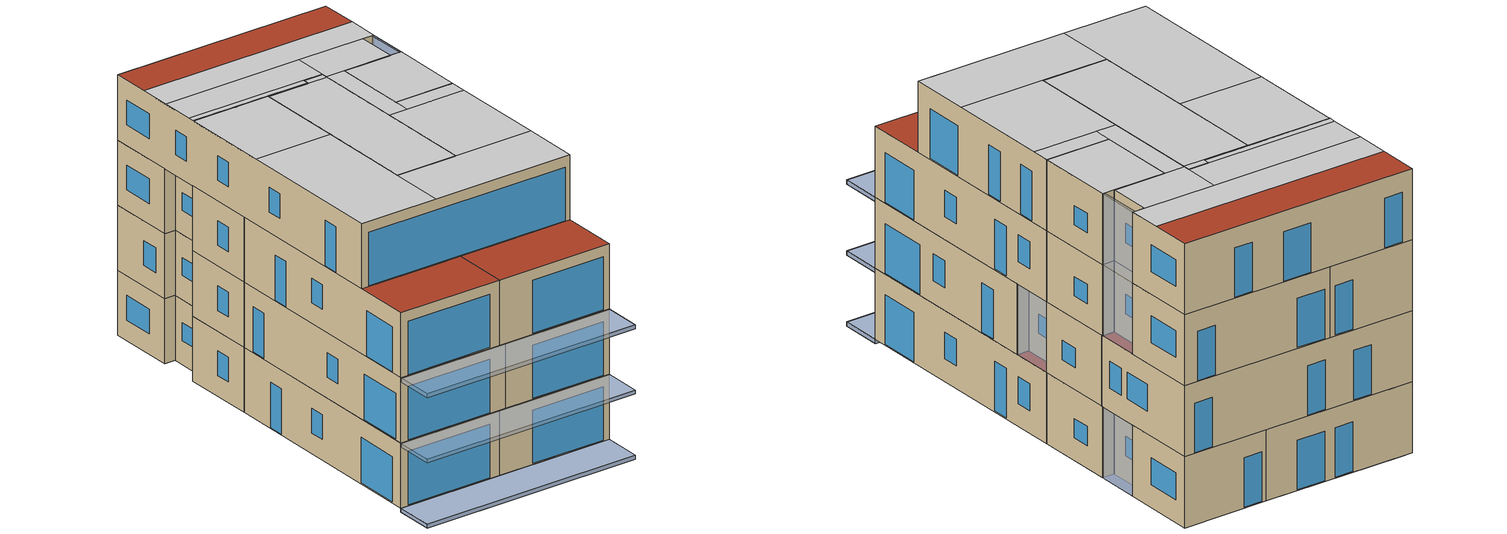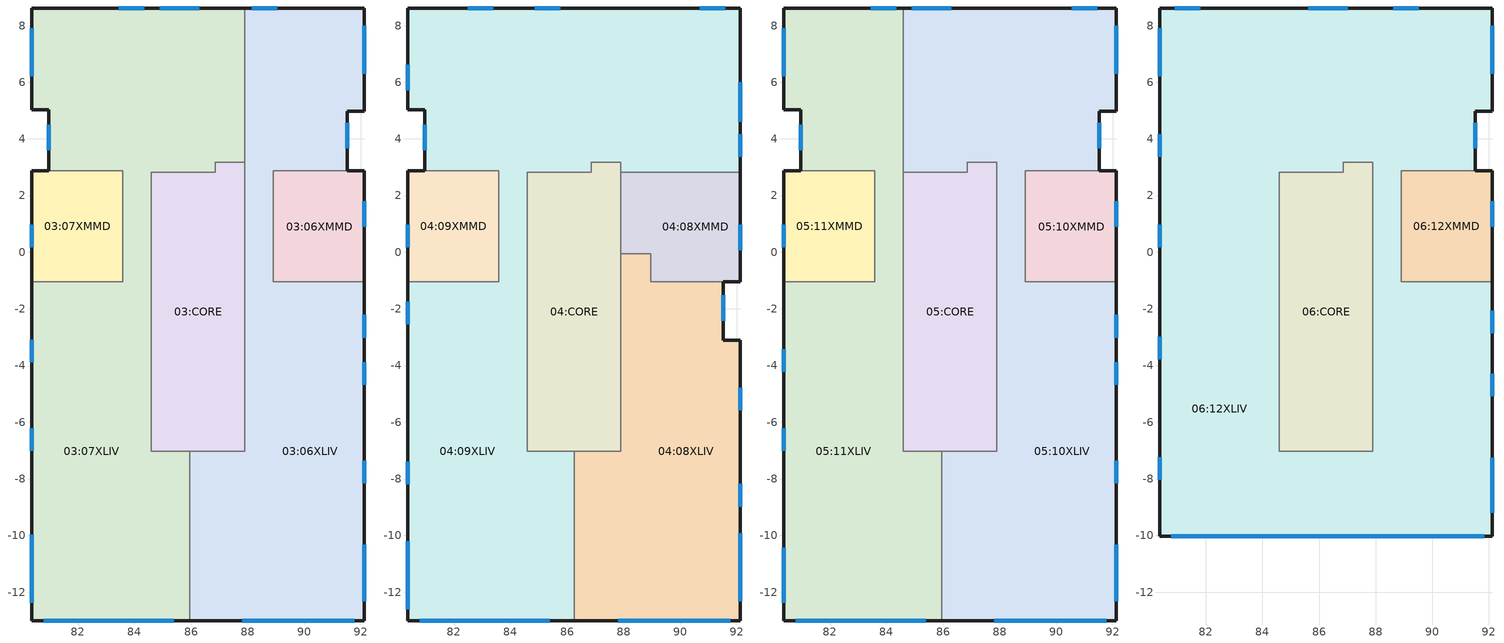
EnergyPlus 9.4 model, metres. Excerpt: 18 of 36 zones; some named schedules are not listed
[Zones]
03:07XLIV
 floor to 02:05XLIV (0_5282 IntFloor_Reversed_Rev): 85.95,-13.02 84.6,-13.02 84.6,-7.02 85.95,-7.02 z9.9; 84.6,-1.04 83.59,-1.04 83.59,2.83 84.6,2.83 z9.9; 84.6,-13.02 80.39,-13.02 80.39,-1.04 84.6,-1.04 z9.9; 83.59,2.88 80.99,2.88 80.99,3.18 83.59,3.18 z9.9; 86.85,2.83 83.59,2.83 83.59,3.18 86.85,3.18 z9.9; 80.99,5.03 80.39,5.03 80.39,8.62 80.99,8.62 z9.9; 87.9,3.18 80.99,3.18 80.99,8.62 87.9,8.62 z9.9
 wall outside (0_ExtWall U=1.3): 87.9,8.62 80.39,8.62 80.39,5.03 80.99,5.03 80.99,2.88 / 80.39,-1.04 80.39,-13.02 85.95,-13.02 z9.9:13.2
 wall to 03:CORE (0_SemiExposedWall ThermalPlaster200 2.5cm): 85.95,-7.02 84.6,-7.02 84.6,2.83 86.85,2.83 86.85,3.18 87.9,3.18 z9.9:13.2
 wall to 03:06XLIV (0_IntPartition 20cm concrete): 87.9,3.18 87.9,8.62 / 85.95,-13.02 85.95,-7.02 z9.9:13.2
 wall to 03:07XMMD (0_IntPartition 20cm concrete): 80.99,2.88 83.59,2.88 83.59,-1.04 80.39,-1.04 z9.9:13.2
 window (_6mm - 1001): 84.35,8.62 83.45,8.62 / 86.3,8.62 84.9,8.62 / 80.39,-3.09 80.39,-3.89 z9.95:12.25; 80.39,7.92 80.39,6.22 / 80.39,-6.22 80.39,-7.02 z10.95:12.2; 80.99,4.49 80.99,3.59 z11.12:12.02
 window (6+12+6 - 1002): 80.39,-9.98 80.39,-12.37 z9.95:12.25; 80.8,-13.02 85.4,-13.02 z9.95:12.65
03:06XLIV
 floor outside (0_5282_2017 ExtFloor U=1.2): 92.11,-3.11 91.51,-3.11 91.51,-1.04 92.11,-1.04 z9.9
 floor to 02:05XLIV (0_5282 IntFloor_Reversed_Rev): 88.91,2.83 87.9,2.83 87.9,2.88 88.91,2.88 z9.9; 91.51,2.88 87.9,2.88 87.9,4.98 91.51,4.98 z9.9; 92.11,4.98 87.9,4.98 87.9,8.62 92.11,8.62 z9.9; 86.25,-13.02 85.95,-13.02 85.95,-7.02 86.25,-7.02 z9.9
 floor to 02:04XLIV (0_5282 IntFloor_Reversed_Rev): 92.11,-13.02 91.51,-13.02 91.51,-3.11 92.11,-3.11 z9.9; 91.51,-13.02 88.91,-13.02 88.91,-1.04 91.51,-1.04 z9.9; 88.91,-7.02 87.9,-7.02 87.9,-0.05 88.91,-0.05 z9.9; 88.91,-13.02 86.25,-13.02 86.25,-7.02 88.91,-7.02 z9.9
 floor to 02:04XMMD (0_5282 IntFloor_Reversed_Rev): 88.91,-0.05 87.9,-0.05 87.9,2.83 88.91,2.83 z9.9
 wall outside (0_ExtWall U=1.3): 91.51,2.88 91.51,4.98 92.11,4.98 92.11,8.62 87.9,8.62 / 85.95,-13.02 92.11,-13.02 92.11,-1.04 z9.9:13.2
 wall to 03:CORE (0_SemiExposedWall ThermalPlaster200 2.5cm): 87.9,3.18 87.9,-7.02 85.95,-7.02 z9.9:13.2
 wall to 03:06XMMD (0_IntPartition 20cm concrete): 92.11,-1.04 88.91,-1.04 88.91,2.88 91.51,2.88 z9.9:13.2
 window (_6mm - 1001): 92.11,-3.02 92.11,-2.22 / 92.11,-8.16 92.11,-7.36 z10.95:12.2; 92.11,-4.68 92.11,-3.88 / 89.04,8.62 88.14,8.62 z9.95:12.25; 91.51,3.67 91.51,4.57 z11.07:11.97; 92.11,6.3 92.11,8 z10.97:12.22
 window (6+12+6 - 1002): 92.11,-12.32 92.11,-10.32 z9.95:12.25; 87.82,-13.02 91.76,-13.02 z9.95:12.65
 roof outside (0_Roof U=0.81): 91.51,-3.11 92.11,-3.11 92.11,-1.04 91.51,-1.04 z13.2
03:06XMMD
 floor to 02:05XLIV (0_IntFloor_Reversed_Rev): 92.11,2.83 88.91,2.83 88.91,2.88 92.11,2.88 z9.9
 floor to 02:04XLIV (0_IntFloor_Reversed_Rev): 88.96,-1.04 88.91,-1.04 88.91,-0.05 88.96,-0.05 z9.9
 floor to 02:04XMMD (0_IntFloor_Reversed_Rev): 88.96,-0.05 88.91,-0.05 88.91,2.83 88.96,2.83 z9.9; 92.11,-1.04 88.96,-1.04 88.96,2.83 92.11,2.83 z9.9
 wall outside (0_ExtWall 5cm MMD MineralWool): 92.11,-1.04 92.11,2.88 91.51,2.88 z9.9:13.2
 window (_6mm - 1003): 92.11,0.89 92.11,1.79 z10.95:11.85
03:CORE
 floor to 02:CORE (0_5282 IntFloor_Reversed_Rev): 87.9,2.83 86.85,2.83 86.85,3.18 87.9,3.18 z9.9; 87.9,-7.02 84.6,-7.02 84.6,2.83 87.9,2.83 z9.9
03:07XMMD
 floor to 02:05XMMD (0_IntFloor_Reversed_Rev): 83.59,-1.04 80.39,-1.04 80.39,2.88 83.59,2.88 z9.9
 wall outside (0_ExtWall 5cm MMD MineralWool): 80.99,2.88 80.39,2.88 80.39,-1.04 z9.9:13.2
 window (_6mm - 1003): 80.39,0.97 80.39,0.17 z10.95:12.2
04:09XLIV
 floor outside (0_5282_2017 ExtFloor U=1.2): 92.11,2.88 91.51,2.88 91.51,4.98 92.11,4.98 z13.2
 floor to 03:07XLIV (0_5282 IntFloor_Reversed_Rev): 85.95,-13.02 84.6,-13.02 84.6,-7.02 85.95,-7.02 z13.2; 84.6,-1.04 83.59,-1.04 83.59,2.83 84.6,2.83 z13.2; 84.6,-13.02 80.39,-13.02 80.39,-1.04 84.6,-1.04 z13.2; 83.59,2.88 80.99,2.88 80.99,3.18 83.59,3.18 z13.2; 86.85,2.83 83.59,2.83 83.59,3.18 86.85,3.18 z13.2; 80.99,5.03 80.39,5.03 80.39,8.62 80.99,8.62 z13.2; 87.9,3.18 80.99,3.18 80.99,8.62 87.9,8.62 z13.2
 floor to 03:06XLIV (0_5282 IntFloor_Reversed_Rev): 88.91,2.83 87.9,2.83 87.9,2.88 88.91,2.88 z13.2; 91.51,2.88 87.9,2.88 87.9,4.98 91.51,4.98 z13.2; 92.11,4.98 87.9,4.98 87.9,8.62 92.11,8.62 z13.2; 86.25,-13.02 85.95,-13.02 85.95,-7.02 86.25,-7.02 z13.2
 floor to 03:06XMMD (0_5282 IntFloor_Reversed_Rev): 92.11,2.83 88.91,2.83 88.91,2.88 92.11,2.88 z13.2
 wall outside (0_ExtWall U=1.3): 92.11,2.83 92.11,8.62 80.39,8.62 80.39,5.03 80.99,5.03 80.99,2.88 / 80.39,-1.04 80.39,-13.02 86.25,-13.02 z13.2:16.5
 wall to 04:08XLIV (0_IntPartition 20cm concrete): 86.25,-13.02 86.25,-7.02 z13.2:16.5
 wall to 04:CORE (0_SemiExposedWall ThermalPlaster200 2.5cm): 86.25,-7.02 84.6,-7.02 84.6,2.83 86.85,2.83 86.85,3.18 87.9,3.18 87.9,2.83 z13.2:16.5
 wall to 04:08XMMD (0_IntPartition 20cm concrete): 87.9,2.83 92.11,2.83 z13.2:16.5
 wall to 04:09XMMD (0_IntPartition 20cm concrete): 80.99,2.88 83.59,2.88 83.59,-1.04 80.39,-1.04 z13.2:16.5
 window (_6mm - 1001): 92.11,3.37 92.11,4.17 / 92.11,4.61 92.11,6.01 z14.27:15.52; 91.59,8.62 90.69,8.62 / 85.76,8.62 84.86,8.62 / 83.39,8.62 82.49,8.62 / 80.39,-1.74 80.39,-2.54 z13.25:15.55; 80.39,6.62 80.39,5.72 / 80.39,-7.39 80.39,-8.19 z14.25:15.5; 80.99,4.49 80.99,3.59 z14.42:15.32
 window (6+12+6 - 1002): 80.39,-10.21 80.39,-12.61 z13.25:15.55; 80.8,-13.02 85.4,-13.02 z13.25:15.95
 roof outside (0_Roof U=0.81): 91.51,2.88 92.11,2.88 92.11,4.98 91.51,4.98 z16.5
04:CORE
 floor to 03:CORE (0_5282 IntFloor_Reversed_Rev): 87.9,2.83 86.85,2.83 86.85,3.18 87.9,3.18 z13.2; 87.9,-7.02 84.6,-7.02 84.6,2.83 87.9,2.83 z13.2
 wall to 04:08XLIV (0_SemiExposedWall ThermalPlaster200 2.5cm_Rev): 86.25,-7.02 87.9,-7.02 87.9,-0.05 z13.2:16.5
 wall to 04:08XMMD (0_SemiExposedWall ThermalPlaster200 2.5cm_Rev): 87.9,-0.05 87.9,2.83 z13.2:16.5
04:08XLIV
 floor to 03:06XLIV (0_5282 IntFloor_Reversed_Rev): 92.11,-13.02 91.51,-13.02 91.51,-3.11 92.11,-3.11 z13.2; 91.51,-13.02 88.91,-13.02 88.91,-1.04 91.51,-1.04 z13.2; 88.91,-7.02 87.9,-7.02 87.9,-0.05 88.91,-0.05 z13.2; 88.91,-13.02 86.25,-13.02 86.25,-7.02 88.91,-7.02 z13.2
 floor to 03:06XMMD (0_5282 IntFloor_Reversed_Rev): 88.96,-1.04 88.91,-1.04 88.91,-0.05 88.96,-0.05 z13.2
 wall outside (0_ExtWall U=1.3): 86.25,-13.02 92.11,-13.02 92.11,-3.11 91.51,-3.11 91.51,-1.04 z13.2:16.5
 wall to 04:08XMMD (0_IntPartition 20cm concrete): 91.51,-1.04 88.96,-1.04 88.96,-0.05 87.9,-0.05 z13.2:16.5
 window (6+12+6 - 1004): 92.11,-12.32 92.11,-9.92 z13.25:15.55
 window (_6mm - 1001): 92.11,-8.98 92.11,-8.18 z14.25:15.5; 92.11,-5.57 92.11,-4.78 z13.25:15.55; 91.51,-2.42 91.51,-1.52 z14.29:15.19
 window (6+12+6 - 1002): 87.82,-13.02 91.76,-13.02 z13.25:15.95
04:08XMMD
 floor to 03:06XLIV (0_IntFloor_Reversed_Rev): 88.91,-0.05 87.9,-0.05 87.9,2.83 88.91,2.83 z13.2
 floor to 03:06XMMD (0_IntFloor_Reversed_Rev): 88.96,-0.05 88.91,-0.05 88.91,2.83 88.96,2.83 z13.2; 92.11,-1.04 88.96,-1.04 88.96,2.83 92.11,2.83 z13.2
 wall outside (0_ExtWall 5cm MMD MineralWool): 91.51,-1.04 92.11,-1.04 92.11,2.83 z13.2:16.5
 window (_6mm - 1003): 92.11,0.07 92.11,0.97 z14.25:15.15
04:09XMMD
 floor to 03:07XMMD (0_IntFloor_Reversed_Rev): 83.59,-1.04 80.39,-1.04 80.39,2.88 83.59,2.88 z13.2
 wall outside (0_ExtWall 5cm MMD MineralWool): 80.99,2.88 80.39,2.88 80.39,-1.04 z13.2:16.5
 window (_6mm - 1003): 80.39,0.97 80.39,0.17 z14.25:15.5
05:11XLIV
 floor to 04:09XLIV (0_5282 IntFloor_Reversed_Rev): 85.95,-13.02 84.6,-13.02 84.6,-7.02 85.95,-7.02 z16.5; 80.99,5.03 80.39,5.03 80.39,8.62 80.99,8.62 z16.5; 83.59,2.88 80.99,2.88 80.99,8.62 83.59,8.62 z16.5; 84.6,-1.04 83.59,-1.04 83.59,8.62 84.6,8.62 z16.5; 84.6,-13.02 80.39,-13.02 80.39,-1.04 84.6,-1.04 z16.5
 wall outside (0_ExtWall U=1.3): 84.6,8.62 80.39,8.62 80.39,5.03 80.99,5.03 80.99,2.88 / 80.39,-1.04 80.39,-13.02 85.95,-13.02 z16.5:19.8
 wall to 05:CORE (0_SemiExposedWall ThermalPlaster200 2.5cm): 85.95,-7.02 84.6,-7.02 84.6,2.83 z16.5:19.8
 wall to 05:10XLIV (0_IntPartition 20cm concrete): 84.6,2.83 84.6,8.62 / 85.95,-13.02 85.95,-7.02 z16.5:19.8
 wall to 05:11XMMD (0_IntPartition 20cm concrete): 80.99,2.88 83.59,2.88 83.59,-1.04 80.39,-1.04 z16.5:19.8
 window (_6mm - 1001): 84.35,8.62 83.45,8.62 / 80.39,-3.43 80.39,-4.22 z16.55:18.85; 80.39,7.92 80.39,6.22 / 80.39,-6.22 80.39,-7.02 z17.55:18.8; 80.99,4.49 80.99,3.59 z17.72:18.62
 window (6+12+6 - 1002): 80.39,-10.43 80.39,-12.37 z16.55:18.85; 80.8,-13.02 85.4,-13.02 z16.55:19.25
 roof outside (0_Roof U=0.81): 80.39,-13.02 85.95,-13.02 85.95,-10.02 80.39,-10.02 z19.8
05:10XLIV
 floor outside (0_5282_2017 ExtFloor U=1.2): 92.11,-3.11 91.51,-3.11 91.51,-1.04 92.11,-1.04 z16.5
 floor to 04:09XLIV (0_5282 IntFloor_Reversed_Rev): 86.85,2.83 84.6,2.83 84.6,2.88 86.85,2.88 z16.5; 88.91,2.83 87.9,2.83 87.9,2.88 88.91,2.88 z16.5; 86.85,2.88 84.6,2.88 84.6,3.18 86.85,3.18 z16.5; 87.9,3.18 84.6,3.18 84.6,4.98 87.9,4.98 z16.5; 91.51,2.88 87.9,2.88 87.9,4.98 91.51,4.98 z16.5; 92.11,4.98 84.6,4.98 84.6,8.62 92.11,8.62 z16.5; 86.25,-13.02 85.95,-13.02 85.95,-7.02 86.25,-7.02 z16.5
 floor to 04:08XLIV (0_5282 IntFloor_Reversed_Rev): 92.11,-13.02 91.51,-13.02 91.51,-3.11 92.11,-3.11 z16.5; 91.51,-13.02 88.91,-13.02 88.91,-1.04 91.51,-1.04 z16.5; 88.91,-7.02 87.9,-7.02 87.9,-0.05 88.91,-0.05 z16.5; 88.91,-13.02 86.25,-13.02 86.25,-7.02 88.91,-7.02 z16.5
 floor to 04:08XMMD (0_5282 IntFloor_Reversed_Rev): 88.91,-0.05 87.9,-0.05 87.9,2.83 88.91,2.83 z16.5
 wall outside (0_ExtWall U=1.3): 91.51,2.88 91.51,4.98 92.11,4.98 92.11,8.62 84.6,8.62 / 85.95,-13.02 92.11,-13.02 92.11,-1.04 z16.5:19.8
 wall to 05:CORE (0_SemiExposedWall ThermalPlaster200 2.5cm): 84.6,2.83 86.85,2.83 86.85,3.18 87.9,3.18 87.9,-7.02 85.95,-7.02 z16.5:19.8
 wall to 05:10XMMD (0_IntPartition 20cm concrete_Rev): 92.11,-1.04 88.91,-1.04 88.91,2.88 91.51,2.88 z16.5:19.8
 window (_6mm - 1001): 92.11,-3.02 92.11,-2.22 / 92.11,-8.16 92.11,-7.36 z17.55:18.8; 92.11,-4.68 92.11,-3.88 / 91.44,8.62 90.54,8.62 / 86.3,8.62 84.9,8.62 z16.55:18.85; 91.51,3.67 91.51,4.57 z17.67:18.57; 92.11,6.3 92.11,8 z17.57:18.82
 window (6+12+6 - 1002): 92.11,-12.32 92.11,-10.32 z16.55:18.85; 87.82,-13.02 91.76,-13.02 z16.55:19.25
 roof outside (0_Roof U=0.81): 85.95,-13.02 92.11,-13.02 92.11,-10.02 85.95,-10.02 z19.8
05:10XMMD
 floor to 04:09XLIV (0_IntFloor_Reversed_Rev): 92.11,2.83 88.91,2.83 88.91,2.88 92.11,2.88 z16.5
 floor to 04:08XLIV (0_IntFloor_Reversed_Rev): 88.96,-1.04 88.91,-1.04 88.91,-0.05 88.96,-0.05 z16.5
 floor to 04:08XMMD (0_IntFloor_Reversed_Rev): 88.96,-0.05 88.91,-0.05 88.91,2.83 88.96,2.83 z16.5; 92.11,-1.04 88.96,-1.04 88.96,2.83 92.11,2.83 z16.5
 wall outside (0_ExtWall 5cm MMD MineralWool): 92.11,-1.04 92.11,2.88 91.51,2.88 z16.5:19.8
 window (_6mm - 1003): 92.11,0.89 92.11,1.79 z17.55:18.45
05:CORE
 floor to 04:CORE (0_5282 IntFloor_Reversed_Rev): 87.9,2.83 86.85,2.83 86.85,3.18 87.9,3.18 z16.5; 87.9,-7.02 84.6,-7.02 84.6,2.83 87.9,2.83 z16.5
05:11XMMD
 floor to 04:09XMMD (0_IntFloor_Reversed_Rev): 83.59,-1.04 80.39,-1.04 80.39,2.88 83.59,2.88 z16.5
 wall outside (0_ExtWall 5cm MMD MineralWool): 80.99,2.88 80.39,2.88 80.39,-1.04 z16.5:19.8
 window (_6mm - 1003): 80.39,0.97 80.39,0.17 z17.55:18.8
06:12XLIV
 floor outside (0_5282_2017 ExtFloor U=1.2): 80.99,2.88 80.39,2.88 80.39,5.03 80.99,5.03 z19.8
 floor to 05:11XLIV (0_5282 IntFloor_Reversed_Rev): 85.95,-10.02 84.6,-10.02 84.6,-7.02 85.95,-7.02 z19.8; 80.99,5.03 80.39,5.03 80.39,8.62 80.99,8.62 z19.8; 83.59,2.88 80.99,2.88 80.99,8.62 83.59,8.62 z19.8; 84.6,-1.04 83.59,-1.04 83.59,8.62 84.6,8.62 z19.8; 84.6,-10.02 80.39,-10.02 80.39,-1.04 84.6,-1.04 z19.8
 floor to 05:10XLIV (0_5282 IntFloor_Reversed_Rev): 92.11,-10.02 88.91,-10.02 88.91,-1.04 92.11,-1.04 z19.8; 88.91,-7.02 87.9,-7.02 87.9,2.88 88.91,2.88 z19.8; 88.91,-10.02 85.95,-10.02 85.95,-7.02 88.91,-7.02 z19.8; 86.85,2.83 84.6,2.83 84.6,2.88 86.85,2.88 z19.8; 86.85,2.88 84.6,2.88 84.6,3.18 86.85,3.18 z19.8; 87.9,3.18 84.6,3.18 84.6,4.98 87.9,4.98 z19.8; 91.51,2.88 87.9,2.88 87.9,4.98 91.51,4.98 z19.8; 92.11,4.98 84.6,4.98 84.6,8.62 92.11,8.62 z19.8
 floor to 05:11XMMD (0_5282 IntFloor_Reversed_Rev): 83.59,-1.04 80.39,-1.04 80.39,2.88 83.59,2.88 z19.8
 wall outside (0_ExtWall U=1.3): 91.51,2.88 91.51,4.98 92.11,4.98 92.11,8.62 80.39,8.62 80.39,-10.02 92.11,-10.02 92.11,-1.04 z19.8:23.1
 wall to 06:CORE (0_SemiExposedWall ThermalPlaster200 2.5cm): 87.9,3.18 87.9,-7.02 84.6,-7.02 84.6,2.83 86.85,2.83 86.85,3.18 87.9,3.18 z19.8:23.1
 wall to 06:12XMMD (0_IntPartition 20cm concrete): 92.11,-1.04 88.91,-1.04 88.91,2.88 91.51,2.88 z19.8:23.1
 window (6+12+6 - 1002): 92.11,-9.2 92.11,-7.25 z19.85:22.15
 window (_6mm - 1001): 92.11,-2.87 92.11,-2.07 / 92.11,-5.09 92.11,-4.29 / 81.8,8.62 80.91,8.62 / 87.01,8.62 85.62,8.62 / 89.53,8.62 88.63,8.62 / 80.39,-7.23 80.39,-8.03 z19.85:22.15; 91.51,3.67 91.51,4.57 z20.97:21.87; 92.11,6.3 92.11,8 z20.87:22.12; 80.39,4.16 80.39,3.36 / 80.39,-2.98 80.39,-3.78 / 80.39,7.92 80.39,6.22 / 80.39,0.97 80.39,0.17 z20.85:22.1; 80.78,-10.02 91.83,-10.02 z19.85:22.55
 ceiling to 07:13XLIV (0_5282 IntFloor_Reversed): 87.9,-7.02 92.11,-7.02 92.11,-1.92 87.9,-1.92 z23.1; 84.6,-10.02 92.11,-10.02 92.11,-7.02 84.6,-7.02 z23.1; 80.39,-10.02 84.6,-10.02 84.6,-1.92 80.39,-1.92 z23.1; 88.91,-1.92 92.11,-1.92 92.11,-1.04 88.91,-1.04 z23.1; 87.9,-1.92 88.91,-1.92 88.91,2.88 87.9,2.88 z23.1; 80.39,-1.92 84.6,-1.92 84.6,2.83 80.39,2.83 z23.1; 80.39,2.83 86.85,2.83 86.85,2.88 80.39,2.88 z23.1; 80.39,2.88 86.85,2.88 86.85,3.18 80.39,3.18 z23.1; 80.39,3.18 87.9,3.18 87.9,4.98 80.39,4.98 z23.1; 87.9,2.88 91.51,2.88 91.51,4.98 87.9,4.98 z23.1; 80.39,4.98 92.11,4.98 92.11,6.62 80.39,6.62 z23.1
 roof outside (0_Roof U=0.81): 80.39,6.62 92.11,6.62 92.11,8.62 80.39,8.62 z23.1
06:CORE
 floor to 05:CORE (0_5282 IntFloor_Reversed_Rev): 87.9,2.83 86.85,2.83 86.85,3.18 87.9,3.18 z19.8; 87.9,-7.02 84.6,-7.02 84.6,2.83 87.9,2.83 z19.8
 ceiling to 07:CORE (0_5282 IntFloor_Reversed): 86.85,2.83 87.9,2.83 87.9,3.18 86.85,3.18 z23.1; 84.6,-7.02 87.9,-7.02 87.9,2.83 84.6,2.83 z23.1
06:12XMMD
 floor to 05:10XMMD (0_IntFloor_Reversed_Rev): 92.11,-1.04 88.91,-1.04 88.91,2.88 92.11,2.88 z19.8
 wall outside (0_ExtWall 5cm MMD MineralWool): 92.11,-1.04 92.11,2.88 91.51,2.88 z19.8:23.1
 window (_6mm - 1003): 92.11,0.89 92.11,1.79 z20.85:21.75
 ceiling to 07:13XMMD (0_IntFloor_Reversed): 88.91,-1.04 92.11,-1.04 92.11,2.88 88.91,2.88 z23.1
shading: 92.11,-13.02 80.39,-13.02 / 80.39,-13.02 80.39,-15.02 / 80.39,-15.02 92.11,-15.02 / 92.11,-15.02 92.11,-13.02 z9.7:9.9; 92.11,-13.02 80.39,-13.02 / 80.39,-13.02 80.39,-15.02 / 80.39,-15.02 92.11,-15.02 / 92.11,-15.02 92.11,-13.02 z13:13.2; 92.11,-13.02 80.39,-13.02 / 80.39,-13.02 80.39,-15.02 / 80.39,-15.02 92.11,-15.02 / 92.11,-15.02 92.11,-13.02 z16.3:16.5; 92.01,4.98 92.01,2.88 / 92.01,2.88 92.11,2.88 / 92.11,2.88 92.11,4.98 / 92.11,4.98 92.01,4.98 z9.9:13.2; 92.01,4.98 92.01,2.88 / 92.01,2.88 92.11,2.88 / 92.11,2.88 92.11,4.98 / 92.11,4.98 92.01,4.98 z16.5:19.8; 92.01,4.98 92.01,2.88 / 92.01,2.88 92.11,2.88 / 92.11,2.88 92.11,4.98 / 92.11,4.98 92.01,4.98 z19.8:23.1; 92.01,-1.04 92.01,-3.11 / 92.01,-3.11 92.11,-3.11 / 92.11,-3.11 92.11,-1.04 / 92.11,-1.04 92.01,-1.04 z13.2:16.5; 92.11,-15.02 80.39,-15.02 80.39,-13.02 92.11,-13.02 z9.7; 80.39,-15.02 92.11,-15.02 92.11,-13.02 80.39,-13.02 z9.9; 92.11,-15.02 80.39,-15.02 80.39,-13.02 92.11,-13.02 z13; 80.39,-15.02 92.11,-15.02 92.11,-13.02 80.39,-13.02 z13.2; 92.11,-15.02 80.39,-15.02 80.39,-13.02 92.11,-13.02 z16.3; 80.39,-15.02 92.11,-15.02 92.11,-13.02 80.39,-13.02 z16.5; 92.11,2.88 92.01,2.88 92.01,4.98 92.11,4.98 z9.9; 92.01,2.88 92.11,2.88 92.11,4.98 92.01,4.98 z13.2; 92.11,2.88 92.01,2.88 92.01,4.98 92.11,4.98 z16.5; 92.01,2.88 92.11,2.88 92.11,4.98 92.01,4.98 z19.8; 92.11,2.88 92.01,2.88 92.01,4.98 92.11,4.98 z19.8; 92.01,2.88 92.11,2.88 92.11,4.98 92.01,4.98 z23.1; 80.39,2.88 80.49,2.88 80.49,5.03 80.39,5.03 z19.8; 92.01,-3.11 92.11,-3.11 92.11,-1.04 92.01,-1.04 z9.9; 92.11,-3.11 92.01,-3.11 92.01,-1.04 92.11,-1.04 z13.2; 92.01,-3.11 92.11,-3.11 92.11,-1.04 92.01,-1.04 z16.5
[Site:Location]
1 (01-01:31-12)  (01-01:31-12): Latitude=32.1; Longitude=34.78; Time Zone=2; Elevation {m}=4
[Site:GroundTemperature:BuildingSurface]
18, 18, 18, 18, 18, 18, 10, 18, 18, 18, 18, 18
[Site:GroundTemperature:Deep]
18, 18, 18, 18, 18, 18, 18, 18, 18, 18, 18, 18
[Site:GroundTemperature:Shallow]
18, 18, 18, 18, 18, 18, 18, 18, 18, 18, 18, 10
[Site:GroundTemperature:FCfactorMethod]
January FCfactorMethod ground temperature {C}=14.56; Februry FCfactorMethod ground temperature {C}=15.21; March FCfactorMethod ground temperature {C}=16.32; April FCfactorMethod ground temperature {C}=21.47; May FCfactorMethod ground temperature {C}=26.48; June FCfactorMethod ground temperature {C}=30.09; July FCfactorMethod ground temperature {C}=32.2; August FCfactorMethod ground temperature {C}=33.24; September FCfactorMethod ground temperature {C}=31.42; October FCfactorMethod ground temperature {C}=27.68; November FCfactorMethod ground temperature {C}=21.81; December FCfactorMethod ground temperature {C}=17.94
[Site:GroundReflectance]
0.2, 0.2, 0.2, 0.2, 0.2, 0.2, 0.2, 0.2, 0.2, 0.2, 0.2, 0.2
[Site:GroundReflectance:SnowModifier]
2, 2
[Building]
TEST: North Axis=0; Terrain=Suburbs; Loads Convergence Tolerance=.04; Temperature Convergence Tolerance=.4; Solar Distribution=FullExterior; Maximum number of warmup days=25; Minimum number of warmup days=6
[Construction]
0_5282 IntFloor_Reversed: _1045 Gypsum Board_3.3_.02, 1045_RegularConcrete_1.1.1 a=0.7_.2, 0_5282 Plaster_1_.02, _1045 Ceramic porcelain_12.1_.02
0_5282 IntFloor_Reversed_Rev: _1045 Ceramic porcelain_12.1_.02, 0_5282 Plaster_1_.02, 1045_RegularConcrete_1.1.1 a=0.7_.2, _1045 Gypsum Board_3.3_.02
0_SemiExposedWall ThermalPlaster200 2.5cm: _1045 Thermal Plaster Polystyrene Aggregate 225_2.3_.025, _1045_RegularConcrete_1.1.1_.2, _1045_IntTiah_Cement Lime Plaster_2.1_.015
0_SemiExposedWall ThermalPlaster200 2.5cm_Rev: _1045_IntTiah_Cement Lime Plaster_2.1_.015, _1045_RegularConcrete_1.1.1_.2, _1045 Thermal Plaster Polystyrene Aggregate 225_2.3_.025
0_ExtWall U=1.3: 1045_RegularConcrete_1.1.1 a=0.7_.2, Baseline Residential - Interior Insulation_.02
0_IntFloor_Reversed: _1045_IntTiah_Cement Lime Plaster_2.1_.02, _1045_RegularConcrete_1.1.1_.2, _1045 Sand and gravel_10.1_.08, _1045_Cemented Plaster_2.2_.02, _1045 Ceramic porcelain_12.1_.02
0_IntFloor_Reversed_Rev: _1045 Ceramic porcelain_12.1_.02, _1045_Cemented Plaster_2.2_.02, _1045 Sand and gravel_10.1_.08, _1045_RegularConcrete_1.1.1_.2, _1045_IntTiah_Cement Lime Plaster_2.1_.02
0_Roof U=0.81: _Light Concrete Cement a=0.45_.05, 0_5282 polystiran - 1045_.023, 1045_RegularConcrete_1.1.1 a=0.7_.14, 0_5282 Plaster_1_.015
0_IntPartition 20cm concrete; 0_IntPartition 20cm concrete_Rev: 0_5282 Plaster_1_.015, 5282_ConcreteBlock_ a=0.7_.1, 0_5282 Plaster_1_.015
0_ExtWall 5cm MMD MineralWool: _1045_IntTiah_Cement Lime Plaster_2.1_.015, _1045_RegularConcrete_1.1.1_.25, _1045 Mineral Wool 12_14.6_.05, _1045 Gypsum Board_3.3_.0125
0_5282_2017 ExtFloor U=1.2: 1045_RegularConcrete_1.1.1 a=0.7_.2, 0_5282 polystiran - 1045_.015, 0_Sand - 1045_.1, 0_5282 Plaster_1_.02, _1045 Ceramic porcelain_12.1_.015
_6mm - 1001; _6mm - 1003: 64
_6mm - 2001: 30003, 64
6+12+6 - 1002; 6+12+6 - 1004: 3, 1017, 3
6+12+6 - 2002: 30001, 3, 1017, 3
_6mm - 2003: 30001, 64
[WindowMaterial:Gas]
1017: Gas type (Air - Argon - Krypton - Xenon - SF6 - Custom)=Air; Thickness {m}=.012
[WindowMaterial:Glazing] Optical data type {SpectralAverage or Spectral}=SpectralAverage; Thickness {m}=.006; IR transmittance at normal incidence=0; IR emissivity: front side=.84; IR emissivity: back side=.84; Dirt Correction Factor for Solar and Visible Transmittance=1
Name | Solar transmittance at normal incidence | Solar reflectance at normal incidence: front side | Solar reflectance at normal incidence: back side | Visible transmittance at normal incidence | Visible reflectance at normal incidence: front side | Visible reflectance at normal incidence: back side | Conductivity {W/m-K}
64 | .79 | .075 | .075 | 0.881 | .081 | .081 | 1
3 | .775 | .071 | .071 | .881 | .08 | .08 | .9
[WindowMaterial:Shade] IR Thermal emissivity=.9; Shade top opening multiplier=0; Shade bottom opening multiplier=0; Shade left-side opening multiplier=0; Shade right-side opening multiplier=0; Air-flow permeability=0
Name | Solar transmittance | Solar reflectance | Visible transmittance | Visible reflectance | IR Thermal transmittance | Thickness {m} | Conductivity {W/m-K} | Shade-to-glass distance
30001 | 0 | .2 | 0 | .2 | 0 | .01 | .1 | .05
30003 | .15 | .6 | .15 | .6 | .05 | .001 | 160 | .1
[Material] Thermal Emittance=.9
Name | Roughness | Thickness {m} | Conductivity {w/m-K} | Density {kg/m3} | Specific Heat {J/kg-K} | Solar Absorptance | Visible Absorptance
0_Sand - 1045_.1 | Rough | .1 | 2 | 2200 | 1180 | .6 | .6
0_5282 Plaster_1_.02 | Smooth | .02 | 1 | 1800 | 1000 | .4 | .4
_1045 Ceramic porcelain_12.1_.015 | Smooth | .015 | 1.3 | 2300 | 840 | .4 | .4
1045_RegularConcrete_1.1.1 a=0.7_.2 | Rough | .2 | 2 | 2400 | 1000 | .7 | .7
_1045 Gypsum Board_3.3_.02 | Smooth | .02 | .25 | 800 | 1000 | .4 | .4
_1045 Ceramic porcelain_12.1_.02 | Smooth | .02 | 1.3 | 2300 | 840 | .4 | .4
_1045 Thermal Plaster Polystyrene Aggregate 225_2.3_.025 | Rough | .025 | .073 | 225 | 1000 | .4 | .4
_1045_RegularConcrete_1.1.1_.2 | MediumRough | .2 | 2 | 2400 | 1000 | .4 | .4
_1045_IntTiah_Cement Lime Plaster_2.1_.015 | Smooth | .015 | .8 | 1600 | 1000 | .4 | .4
Baseline Residential - Interior Insulation_.02 | Rough | .02 | .04 | 12 | 840 | .7 | .7
_1045_IntTiah_Cement Lime Plaster_2.1_.02 | Smooth | .02 | .8 | 1600 | 1000 | .4 | .4
_1045 Sand and gravel_10.1_.08 | Rough | .08 | 2 | 1950 | 1045 | .4 | .4
_1045_Cemented Plaster_2.2_.02 | Rough | .02 | 1 | 1800 | 1000 | .4 | .4
_Light Concrete Cement a=0.45_.05 | MediumRough | .05 | 1 | 1600 | 1000 | .45 | .45
0_5282 polystiran - 1045_.023 | Rough | .023 | .034 | 30 | 1450 | .7 | .7
1045_RegularConcrete_1.1.1 a=0.7_.14 | Rough | .14 | 2 | 2400 | 1000 | .7 | .7
0_5282 Plaster_1_.015 | Smooth | .015 | 1 | 1800 | 1000 | .4 | .4
5282_ConcreteBlock_ a=0.7_.1 | MediumRough | .1 | .34 | 900 | 1000 | .4 | .4
_1045_RegularConcrete_1.1.1_.25 | MediumRough | .25 | 2 | 2400 | 1000 | .4 | .4
_1045 Mineral Wool 12_14.6_.05 | Rough | .05 | .036 | 12 | 1030 | .4 | .4
_1045 Gypsum Board_3.3_.0125 | Smooth | .0125 | .25 | 800 | 1000 | .4 | .4
0_5282 polystiran - 1045_.015 | Rough | .015 | .034 | 30 | 1450 | .7 | .7
[WindowShadingControl] Shading type=ExteriorShade; Shading control type=OnIfScheduleAllows; Schedule=0_Schedule Exterior Shading - Residential 2017 A/B; Shading control is scheduled=Yes; Glare control is active=No; Type of slat angle control=FixedSlatAngle; Setpoint 2=0; Multiple Surface Control Type=Group
61001: Zone=03:07XLIV; Name of glazed construction with shading=_6mm - 2001; Fenestration Surface 1=03:07XLIV_Wall_7_0_0_0_0_1_Win; Fenestration Surface 2=03:07XLIV_Wall_7_0_0_1_0_0_Win; Fenestration Surface 3=03:07XLIV_Wall_8_0_0_0_0_0_Win; Fenestration Surface 4=03:07XLIV_Wall_10_0_0_0_0_0_Win; Fenestration Surface 5=03:07XLIV_Wall_14_0_0_0_0_2_Win; Fenestration Surface 6=03:07XLIV_Wall_14_0_0_1_0_1_Win
71001: Zone=03:06XLIV; Name of glazed construction with shading=_6mm - 2001; Fenestration Surface 1=03:06XLIV_Wall_2_0_0_0_0_3_Win; Fenestration Surface 2=03:06XLIV_Wall_2_0_0_1_0_2_Win; Fenestration Surface 3=03:06XLIV_Wall_2_0_0_2_0_1_Win; Fenestration Surface 4=03:06XLIV_Wall_6_0_0_0_0_0_Win; Fenestration Surface 5=03:06XLIV_Wall_8_0_0_0_0_0_Win; Fenestration Surface 6=03:06XLIV_Wall_9_0_0_0_0_0_Win
81001: Zone=04:09XLIV; Name of glazed construction with shading=_6mm - 2001; Fenestration Surface 1=04:09XLIV_Wall_10_0_0_0_0_1_Win; Fenestration Surface 2=04:09XLIV_Wall_10_0_0_1_0_0_Win; Fenestration Surface 3=04:09XLIV_Wall_11_0_0_0_0_2_Win; Fenestration Surface 4=04:09XLIV_Wall_11_0_0_1_0_1_Win; Fenestration Surface 5=04:09XLIV_Wall_11_0_0_2_0_0_Win; Fenestration Surface 6=04:09XLIV_Wall_12_0_0_0_0_0_Win; Fenestration Surface 7=04:09XLIV_Wall_14_0_0_0_0_0_Win; Fenestration Surface 8=04:09XLIV_Wall_18_0_0_0_0_2_Win; Fenestration Surface 9=04:09XLIV_Wall_18_0_0_1_0_1_Win
91001: Zone=04:08XLIV; Name of glazed construction with shading=_6mm - 2001; Fenestration Surface 1=04:08XLIV_Wall_2_0_0_1_0_1_Win; Fenestration Surface 2=04:08XLIV_Wall_2_0_0_2_0_0_Win; Fenestration Surface 3=04:08XLIV_Wall_4_0_0_0_0_0_Win
101001: Zone=05:11XLIV; Name of glazed construction with shading=_6mm - 2001; Fenestration Surface 1=05:11XLIV_Wall_4_0_0_0_0_0_Win; Fenestration Surface 2=05:11XLIV_Wall_5_0_0_0_0_0_Win; Fenestration Surface 3=05:11XLIV_Wall_7_0_0_0_0_0_Win; Fenestration Surface 4=05:11XLIV_Wall_11_0_0_0_0_2_Win; Fenestration Surface 5=05:11XLIV_Wall_11_0_0_2_0_0_Win
111001: Zone=05:10XLIV; Name of glazed construction with shading=_6mm - 2001; Fenestration Surface 1=05:10XLIV_Wall_2_0_0_0_0_3_Win; Fenestration Surface 2=05:10XLIV_Wall_2_0_0_1_0_2_Win; Fenestration Surface 3=05:10XLIV_Wall_2_0_0_2_0_1_Win; Fenestration Surface 4=05:10XLIV_Wall_6_0_0_0_0_0_Win; Fenestration Surface 5=05:10XLIV_Wall_8_0_0_0_0_0_Win; Fenestration Surface 6=05:10XLIV_Wall_9_0_0_0_0_1_Win; Fenestration Surface 7=05:10XLIV_Wall_9_0_0_1_0_0_Win
121001: Zone=06:12XLIV; Name of glazed construction with shading=_6mm - 2001; Fenestration Surface 1=06:12XLIV_Wall_2_0_0_1_0_1_Win; Fenestration Surface 2=06:12XLIV_Wall_2_0_0_2_0_0_Win; Fenestration Surface 3=06:12XLIV_Wall_6_0_0_0_0_0_Win; Fenestration Surface 4=06:12XLIV_Wall_8_0_0_0_0_0_Win; Fenestration Surface 5=06:12XLIV_Wall_9_0_0_0_0_2_Win; Fenestration Surface 6=06:12XLIV_Wall_9_0_0_1_0_1_Win; Fenestration Surface 7=06:12XLIV_Wall_9_0_0_2_0_0_Win; Fenestration Surface 8=06:12XLIV_Wall_10_0_0_0_0_4_Win; Fenestration Surface 9=06:12XLIV_Wall_10_0_0_1_0_3_Win; Fenestration Surface 10=06:12XLIV_Wall_10_0_0_2_0_2_Win; Fenestration Surface 11=06:12XLIV_Wall_10_0_0_3_0_1_Win; Fenestration Surface 12=06:12XLIV_Wall_10_0_0_4_0_0_Win; Fenestration Surface 13=06:12XLIV_Wall_11_0_0_0_0_0_Win
61002: Zone=03:07XLIV; Name of glazed construction with shading=6+12+6 - 2002; Fenestration Surface 1=03:07XLIV_Wall_14_0_0_2_0_0_Win; Fenestration Surface 2=03:07XLIV_Wall_15_0_0_0_0_0_Win
71002: Zone=03:06XLIV; Name of glazed construction with shading=6+12+6 - 2002; Fenestration Surface 1=03:06XLIV_Wall_2_0_0_3_0_0_Win; Fenestration Surface 2=03:06XLIV_Wall_14_0_0_0_0_0_Win
81002: Zone=04:09XLIV; Name of glazed construction with shading=6+12+6 - 2002; Fenestration Surface 1=04:09XLIV_Wall_18_0_0_2_0_0_Win; Fenestration Surface 2=04:09XLIV_Wall_19_0_0_0_0_0_Win
91002: Zone=04:08XLIV; Name of glazed construction with shading=6+12+6 - 2002; Fenestration Surface 1=04:08XLIV_Wall_11_0_0_0_0_0_Win
101002: Zone=05:11XLIV; Name of glazed construction with shading=6+12+6 - 2002; Fenestration Surface 1=05:11XLIV_Wall_11_0_0_1_0_1_Win; Fenestration Surface 2=05:11XLIV_Wall_12_0_0_0_0_0_Win
111002: Zone=05:10XLIV; Name of glazed construction with shading=6+12+6 - 2002; Fenestration Surface 1=05:10XLIV_Wall_2_0_0_3_0_0_Win; Fenestration Surface 2=05:10XLIV_Wall_17_0_0_0_0_0_Win
121002: Zone=06:12XLIV; Name of glazed construction with shading=6+12+6 - 2002; Fenestration Surface 1=06:12XLIV_Wall_2_0_0_0_0_2_Win
61003: Zone=03:06XMMD; Name of glazed construction with shading=_6mm - 2003; Fenestration Surface 1=03:06XMMD_Wall_2_0_0_0_0_0_Win
71003: Zone=03:07XMMD; Name of glazed construction with shading=_6mm - 2003; Fenestration Surface 1=03:07XMMD_Wall_5_0_0_0_0_0_Win
81003: Zone=04:08XMMD; Name of glazed construction with shading=_6mm - 2003; Fenestration Surface 1=04:08XMMD_Wall_2_0_0_0_0_0_Win
91003: Zone=04:09XMMD; Name of glazed construction with shading=_6mm - 2003; Fenestration Surface 1=04:09XMMD_Wall_5_0_0_0_0_0_Win
101003: Zone=05:10XMMD; Name of glazed construction with shading=_6mm - 2003; Fenestration Surface 1=05:10XMMD_Wall_2_0_0_0_0_0_Win
111003: Zone=05:11XMMD; Name of glazed construction with shading=_6mm - 2003; Fenestration Surface 1=05:11XMMD_Wall_5_0_0_0_0_0_Win
121003: Zone=06:12XMMD; Name of glazed construction with shading=_6mm - 2003; Fenestration Surface 1=06:12XMMD_Wall_2_0_0_0_0_0_Win
[Zone] Relative North (to building)=0; Zone Type=1; Zone multiplier=1; Zone inside convection algorithm=TARP
Name | Zone volume | Floor Area | Part Of Total Floor Area
03:07XLIV | 316.778 | 104.2033 | Yes
03:CORE; 04:CORE; 05:CORE; 06:CORE | 96.9548 | 32.8772 | No
03:06XLIV | 270.2793 | 89.0008 | Yes
03:06XMMD; 05:10XMMD; 06:12XMMD | 37.1259 | 12.5425 | Yes
03:07XMMD; 04:09XMMD; 05:11XMMD | 37.1307 | 12.5442 | Yes
04:09XLIV | 396.1041 | 130.3919 | Yes
04:08XLIV | 182.8072 | 60.134 | Yes
04:08XMMD | 45.1068 | 15.2388 | Yes
05:11XLIV | 255.9381 | 85.4416 | Yes
05:10XLIV | 323.3841 | 107.7625 | Yes
06:12XLIV | 517.14 | 171.8702 | Yes
[ZoneInfiltration:DesignFlowRate] Infiltration SCHEDULE=On 24/7; Design Volume Flow Rate calculation method=Flow/zone; Constant Term Coefficient=1; Temperature Term Coefficient=0; Velocity Term Coefficient=0; Velocity Squared Term Coefficient=0
Name | Zone | Design Volume Flow Rate (m3/s)
03:07XLIV Infiltration | 03:07XLIV | .087994
03:CORE Infiltration | 03:CORE | .026932
03:06XLIV Infiltration | 03:06XLIV | .075078
03:06XMMD Infiltration | 03:06XMMD | .010313
03:07XMMD Infiltration | 03:07XMMD | .010314
04:09XLIV Infiltration | 04:09XLIV | .110029
04:08XLIV Infiltration | 04:08XLIV | .05078
04:CORE Infiltration | 04:CORE | .026932
04:08XMMD Infiltration | 04:08XMMD | .01253
04:09XMMD Infiltration | 04:09XMMD | .010314
05:11XLIV Infiltration | 05:11XLIV | .071094
05:CORE Infiltration | 05:CORE | .026932
05:10XLIV Infiltration | 05:10XLIV | .089829
05:10XMMD Infiltration | 05:10XMMD | .010313
05:11XMMD Infiltration | 05:11XMMD | .010314
06:CORE Infiltration | 06:CORE | .026932
06:12XLIV Infiltration | 06:12XLIV | .14365
06:12XMMD Infiltration | 06:12XMMD | .010313
[PEOPLE] Number of People SCHEDULE=0_Schedule  Occupancy - Residential; Number of People Calculation Method=People/Area; People per Zone Floor Area=.04; radiant fraction=.3; User Specified Sensible Fraction=AutoCalculate; CO2 generation rate per unit of activity level (units m3/s-W=3.82e-08; Enable ASHRAE 55 comfort warnings=No; MRT Calculation Type=ZoneAveraged; Work Efficiency SCHEDULE Name (0.0-1.0,real)=Work efficiency; Clothing Insulation Calculation Method=ClothingInsulationSchedule; Air Velocity SCHEDULE Name (units m/s, real)=Default Air Velocity for Comfort Calculations
Name | Zone | Activity level SCHEDULE Name (units W/person, real) | Clothing Insulation SCHEDULE Name (real)
People 03:07XLIV | 03:07XLIV | Activity Schedule 16178 | Clothing Schedule 16178
People 03:06XLIV | 03:06XLIV | Activity Schedule 16207 | Clothing Schedule 16207
People 03:06XMMD | 03:06XMMD | Activity Schedule 16223 | Clothing Schedule 16223
People 03:07XMMD | 03:07XMMD | Activity Schedule 16231 | Clothing Schedule 16231
People 04:09XLIV | 04:09XLIV | Activity Schedule 16273 | Clothing Schedule 16273
People 04:08XLIV | 04:08XLIV | Activity Schedule 16294 | Clothing Schedule 16294
People 04:08XMMD | 04:08XMMD | Activity Schedule 16319 | Clothing Schedule 16319
People 04:09XMMD | 04:09XMMD | Activity Schedule 16329 | Clothing Schedule 16329
People 05:11XLIV | 05:11XLIV | Activity Schedule 16369 | Clothing Schedule 16369
People 05:10XLIV | 05:10XLIV | Activity Schedule 16395 | Clothing Schedule 16395
People 05:10XMMD | 05:10XMMD | Activity Schedule 16414 | Clothing Schedule 16414
People 05:11XMMD | 05:11XMMD | Activity Schedule 16422 | Clothing Schedule 16422
People 06:12XLIV | 06:12XLIV | Activity Schedule 16460 | Clothing Schedule 16460
People 06:12XMMD | 06:12XMMD | Activity Schedule 16481 | Clothing Schedule 16481
[Lights] Lighting SCHEDULE=0_Schedule Lighting -  Residential; Design Level calculation method=Watts/Area; Return Air Fraction=0; Radiant fraction=.72; Fraction Visible=.18; Fraction Replaceable=1
Name | Zone | Watts per Zone Area {W/m2} | LightsEndUseKey
03:07XLIV General lighting | 03:07XLIV | 5 | ELECTRIC EQUIPMENT#03:07XLIV#GeneralLights
03:06XLIV General lighting | 03:06XLIV | 2 | ELECTRIC EQUIPMENT#03:06XLIV#GeneralLights
03:06XMMD General lighting | 03:06XMMD | 5 | ELECTRIC EQUIPMENT#03:06XMMD#GeneralLights
03:07XMMD General lighting | 03:07XMMD | 5 | ELECTRIC EQUIPMENT#03:07XMMD#GeneralLights
04:09XLIV General lighting | 04:09XLIV | 5 | ELECTRIC EQUIPMENT#04:09XLIV#GeneralLights
04:08XLIV General lighting | 04:08XLIV | 5 | ELECTRIC EQUIPMENT#04:08XLIV#GeneralLights
04:08XMMD General lighting | 04:08XMMD | 5 | ELECTRIC EQUIPMENT#04:08XMMD#GeneralLights
04:09XMMD General lighting | 04:09XMMD | 5 | ELECTRIC EQUIPMENT#04:09XMMD#GeneralLights
05:11XLIV General lighting | 05:11XLIV | 5 | ELECTRIC EQUIPMENT#05:11XLIV#GeneralLights
05:10XLIV General lighting | 05:10XLIV | 5 | ELECTRIC EQUIPMENT#05:10XLIV#GeneralLights
05:10XMMD General lighting | 05:10XMMD | 5 | ELECTRIC EQUIPMENT#05:10XMMD#GeneralLights
05:11XMMD General lighting | 05:11XMMD | 5 | ELECTRIC EQUIPMENT#05:11XMMD#GeneralLights
06:12XLIV General lighting | 06:12XLIV | 5 | ELECTRIC EQUIPMENT#06:12XLIV#GeneralLights
06:12XMMD General lighting | 06:12XMMD | 5 | ELECTRIC EQUIPMENT#06:12XMMD#GeneralLights
[OtherEquipment] Fuel Type=Electricity; Design Level calculation method=Watts/Area; Latent fraction=0; Radiant fraction=.2; Fraction Lost=0; Carbon Dioxide Generation Rate=0; End-use category=General
Name | Zone | Equipment SCHEDULE | Watts per Zone Area {watts/m2}
03:07XLIV Miscellaneous gain | 03:07XLIV | 0_Schedule  Non Fixed Equipment - Residential | 8
03:07XLIV Equipment gain | 03:07XLIV | On 24/7 | 1
03:06XLIV Miscellaneous gain | 03:06XLIV | 0_Schedule  Non Fixed Equipment - Residential | 8
03:06XLIV Equipment gain | 03:06XLIV | On 24/7 | 1
03:06XMMD Miscellaneous gain | 03:06XMMD | 0_Schedule  Non Fixed Equipment - Residential | 8
03:06XMMD Equipment gain | 03:06XMMD | On 24/7 | 1
03:07XMMD Miscellaneous gain | 03:07XMMD | 0_Schedule  Non Fixed Equipment - Residential | 8
03:07XMMD Equipment gain | 03:07XMMD | On 24/7 | 1
04:09XLIV Miscellaneous gain | 04:09XLIV | 0_Schedule  Non Fixed Equipment - Residential | 8
04:09XLIV Equipment gain | 04:09XLIV | On 24/7 | 1
04:08XLIV Miscellaneous gain | 04:08XLIV | 0_Schedule  Non Fixed Equipment - Residential | 8
04:08XLIV Equipment gain | 04:08XLIV | On 24/7 | 1
04:08XMMD Miscellaneous gain | 04:08XMMD | 0_Schedule  Non Fixed Equipment - Residential | 8
04:08XMMD Equipment gain | 04:08XMMD | On 24/7 | 1
04:09XMMD Miscellaneous gain | 04:09XMMD | 0_Schedule  Non Fixed Equipment - Residential | 8
04:09XMMD Equipment gain | 04:09XMMD | On 24/7 | 1
05:11XLIV Miscellaneous gain | 05:11XLIV | 0_Schedule  Non Fixed Equipment - Residential | 8
05:11XLIV Equipment gain | 05:11XLIV | On 24/7 | 1
05:10XLIV Miscellaneous gain | 05:10XLIV | 0_Schedule  Non Fixed Equipment - Residential | 8
05:10XLIV Equipment gain | 05:10XLIV | On 24/7 | 1
05:10XMMD Miscellaneous gain | 05:10XMMD | 0_Schedule  Non Fixed Equipment - Residential | 8
05:10XMMD Equipment gain | 05:10XMMD | On 24/7 | 1
05:11XMMD Miscellaneous gain | 05:11XMMD | 0_Schedule  Non Fixed Equipment - Residential | 8
05:11XMMD Equipment gain | 05:11XMMD | On 24/7 | 1
06:12XLIV Miscellaneous gain | 06:12XLIV | 0_Schedule  Non Fixed Equipment - Residential | 8
06:12XLIV Equipment gain | 06:12XLIV | On 24/7 | 1
06:12XMMD Miscellaneous gain | 06:12XMMD | 0_Schedule  Non Fixed Equipment - Residential | 8
06:12XMMD Equipment gain | 06:12XMMD | On 24/7 | 1
[ZoneVentilation:DesignFlowRate] Natural Ventilation SCHEDULE=0_Schedule Natural ventilation - Residential 2023 A/B; Design Volume Flow Rate calculation method=Flow/zone; Vent type - no fan energy=NATURAL; Pressure rise (Pa)=0; Total efficiency (0-1)=1; Constant Term Coefficient=1; Temperature Term Coefficient=0; Velocity Term Coefficient=0; Velocity Squared Term Coefficient=0; Minimum indoor temperature (degC)=-100; Maximum Indoor Temperature {C}=100; Max temperature difference for operation=2; Minimum outdoor Temperature (degC)=16; Maximum outdoor Temperature {C}=23; Maximum WindSpeed {m/s}=40
Name | Zone | Natural ventilation rate (m3/s)
03:07XLIV Nat Vent | 03:07XLIV | .175988
03:06XLIV Nat Vent | 03:06XLIV | .150155
03:06XMMD Nat Vent | 03:06XMMD | .020626
03:07XMMD Nat Vent | 03:07XMMD | .020628
04:09XLIV Nat Vent | 04:09XLIV | .220058
04:08XLIV Nat Vent | 04:08XLIV | .10156
04:08XMMD Nat Vent | 04:08XMMD | .025059
04:09XMMD Nat Vent | 04:09XMMD | .020628
05:11XLIV Nat Vent | 05:11XLIV | .142188
05:10XLIV Nat Vent | 05:10XLIV | .179658
05:10XMMD Nat Vent | 05:10XMMD | .020626
05:11XMMD Nat Vent | 05:11XMMD | .020628
06:12XLIV Nat Vent | 06:12XLIV | .2873
06:12XMMD Nat Vent | 06:12XMMD | .020626
[Daylighting:Controls]
06:12XLIV: Zone=06:12XLIV; Daylighting Method=SplitFlux; Availability Schedule=On; Lighting Control Type=Stepped; Number of Stepped Control Steps=2; Probability Lighting will be Reset When Needed in Manual Stepped Control=1; Glare Calculation Daylighting Reference Point=06:12XLIV Ref Point 1; Glare Calculation Azimuth Angle of View Direction Clockwise from Zone y-Axis=0; Maximum Allowable Discomfort Glare Index=22; DElight Gridding Resolution=1; Daylighting Reference Point 1=06:12XLIV Ref Point 1; Fraction of Zone Controlled by Reference Point 1=.5; Illuminance Setpoint at Reference Point 1 {lux}=100; Daylighting Reference Point 2=06:12XLIV Ref Point 2; Fraction of Zone Controlled by Reference Point 2=.5; Illuminance Setpoint at Reference Point 2 {lux}=300
[ZoneControl:Thermostat]
03:07XLIV Thermostat: 03:07XLIV, Zone Control Type Sched, ThermostatSetpoint:DualSetpoint, Dual Setpoint - Zone 03:07XLIV
03:06XLIV Thermostat: 03:06XLIV, Zone Control Type Sched, ThermostatSetpoint:DualSetpoint, Dual Setpoint - Zone 03:06XLIV
03:06XMMD Thermostat: 03:06XMMD, Zone Control Type Sched, ThermostatSetpoint:DualSetpoint, Dual Setpoint - Zone 03:06XMMD
03:07XMMD Thermostat: 03:07XMMD, Zone Control Type Sched, ThermostatSetpoint:DualSetpoint, Dual Setpoint - Zone 03:07XMMD
04:09XLIV Thermostat: 04:09XLIV, Zone Control Type Sched, ThermostatSetpoint:DualSetpoint, Dual Setpoint - Zone 04:09XLIV
04:08XLIV Thermostat: 04:08XLIV, Zone Control Type Sched, ThermostatSetpoint:DualSetpoint, Dual Setpoint - Zone 04:08XLIV
04:08XMMD Thermostat: 04:08XMMD, Zone Control Type Sched, ThermostatSetpoint:DualSetpoint, Dual Setpoint - Zone 04:08XMMD
04:09XMMD Thermostat: 04:09XMMD, Zone Control Type Sched, ThermostatSetpoint:DualSetpoint, Dual Setpoint - Zone 04:09XMMD
05:11XLIV Thermostat: 05:11XLIV, Zone Control Type Sched, ThermostatSetpoint:DualSetpoint, Dual Setpoint - Zone 05:11XLIV
05:10XLIV Thermostat: 05:10XLIV, Zone Control Type Sched, ThermostatSetpoint:DualSetpoint, Dual Setpoint - Zone 05:10XLIV
05:10XMMD Thermostat: 05:10XMMD, Zone Control Type Sched, ThermostatSetpoint:DualSetpoint, Dual Setpoint - Zone 05:10XMMD
05:11XMMD Thermostat: 05:11XMMD, Zone Control Type Sched, ThermostatSetpoint:DualSetpoint, Dual Setpoint - Zone 05:11XMMD
06:12XLIV Thermostat: 06:12XLIV, Zone Control Type Sched, ThermostatSetpoint:DualSetpoint, Dual Setpoint - Zone 06:12XLIV
06:12XMMD Thermostat: 06:12XMMD, Zone Control Type Sched, ThermostatSetpoint:DualSetpoint, Dual Setpoint - Zone 06:12XMMD
[ThermostatSetpoint:DualSetpoint]
Dual Setpoint - Zone 03:07XLIV: 03:07XLIV Heating Setpoint Schedule, 03:07XLIV Cooling SP Sch
Dual Setpoint - Zone 03:06XLIV: 03:06XLIV Heating Setpoint Schedule, 03:06XLIV Cooling SP Sch
Dual Setpoint - Zone 03:06XMMD: 03:06XMMD Heating Setpoint Schedule, 03:06XMMD Cooling SP Sch
Dual Setpoint - Zone 03:07XMMD: 03:07XMMD Heating Setpoint Schedule, 03:07XMMD Cooling SP Sch
Dual Setpoint - Zone 04:09XLIV: 04:09XLIV Heating Setpoint Schedule, 04:09XLIV Cooling SP Sch
Dual Setpoint - Zone 04:08XLIV: 04:08XLIV Heating Setpoint Schedule, 04:08XLIV Cooling SP Sch
Dual Setpoint - Zone 04:08XMMD: 04:08XMMD Heating Setpoint Schedule, 04:08XMMD Cooling SP Sch
Dual Setpoint - Zone 04:09XMMD: 04:09XMMD Heating Setpoint Schedule, 04:09XMMD Cooling SP Sch
Dual Setpoint - Zone 05:11XLIV: 05:11XLIV Heating Setpoint Schedule, 05:11XLIV Cooling SP Sch
Dual Setpoint - Zone 05:10XLIV: 05:10XLIV Heating Setpoint Schedule, 05:10XLIV Cooling SP Sch
Dual Setpoint - Zone 05:10XMMD: 05:10XMMD Heating Setpoint Schedule, 05:10XMMD Cooling SP Sch
Dual Setpoint - Zone 05:11XMMD: 05:11XMMD Heating Setpoint Schedule, 05:11XMMD Cooling SP Sch
Dual Setpoint - Zone 06:12XLIV: 06:12XLIV Heating Setpoint Schedule, 06:12XLIV Cooling SP Sch
Dual Setpoint - Zone 06:12XMMD: 06:12XMMD Heating Setpoint Schedule, 06:12XMMD Cooling SP Sch
[Zone equipment]
03:07XLIV: 03:07XLIV Ideal Loads Air
03:06XLIV: 03:06XLIV Ideal Loads Air
03:06XMMD: 03:06XMMD Ideal Loads Air
03:07XMMD: 03:07XMMD Ideal Loads Air
04:09XLIV: 04:09XLIV Ideal Loads Air
04:08XLIV: 04:08XLIV Ideal Loads Air
04:08XMMD: 04:08XMMD Ideal Loads Air
04:09XMMD: 04:09XMMD Ideal Loads Air
05:11XLIV: 05:11XLIV Ideal Loads Air
05:10XLIV: 05:10XLIV Ideal Loads Air
05:10XMMD: 05:10XMMD Ideal Loads Air
05:11XMMD: 05:11XMMD Ideal Loads Air
06:12XLIV: 06:12XLIV Ideal Loads Air
06:12XMMD: 06:12XMMD Ideal Loads Air
[Schedule:Compact]
Work efficiency: Any Number, Through: 12/31, For: AllDays, Until: 24:00, 0
On 24/7: Any Number, Through: 12/31, For: AllDays, Until: 24:00, 1
Default Air Velocity for Comfort Calculations: Any Number, Through: 12/31, For: AllDays, Until: 24:00, 0.137
0_Schedule Lighting -  Residential: Fraction, Through: 31 Dec, For: AllDays, Until: 17:00, 0, Until: 24:00, 1
0_Schedule  Occupancy - Residential: Fraction, Through: 31 Dec, For: Alldays, Until: 08:00, 0.64, Until: 16:00, 0, Until: 24:00, 1
0_Schedule Exterior Shading - Residential 2017 A/B: On, Through: 31 Mar, For: Alldays, Until: 07:00, 1, Until: 17:00, 0, Until: 24:00, 1, Through: 30 Nov, For: Alldays, Until: 08:30, 0, Until: 15:30, 1, Until: 24:00, 0, Through: 31 Dec, For: Alldays, Until: 07:00, 1, Until: 17:00, 0, Until: 24:00, 1
Activity Schedule 16178; Activity Schedule 16207; Activity Schedule 16223; Activity Schedule 16231; Activity Schedule 16273; Activity Schedule 16294; Activity Schedule 16319; Activity Schedule 16329; Activity Schedule 16369; Activity Schedule 16395; Activity Schedule 16414; Activity Schedule 16422; Activity Schedule 16460; Activity Schedule 16481: Any Number, Through: 12/31, For: AllDays, Until: 24:00, 125
Clothing Schedule 16178; Clothing Schedule 16207; Clothing Schedule 16223; Clothing Schedule 16231; Clothing Schedule 16273; Clothing Schedule 16294; Clothing Schedule 16319; Clothing Schedule 16329; Clothing Schedule 16369; Clothing Schedule 16395; Clothing Schedule 16414; Clothing Schedule 16422; Clothing Schedule 16460; Clothing Schedule 16481: Any Number, Through: 4/1, For: AllDays, Until: 24:00, 1, Through: 9/30, For: AllDays, Until: 24:00, .5, Through: 12/31, For: AllDays, Until: 24:00, 1
03:07XLIV Heating Setpoint Schedule; 03:06XLIV Heating Setpoint Schedule; 03:06XMMD Heating Setpoint Schedule; 03:07XMMD Heating Setpoint Schedule; 04:09XLIV Heating Setpoint Schedule; 04:08XLIV Heating Setpoint Schedule; 04:08XMMD Heating Setpoint Schedule; 04:09XMMD Heating Setpoint Schedule; 05:11XLIV Heating Setpoint Schedule; 05:10XLIV Heating Setpoint Schedule; 05:10XMMD Heating Setpoint Schedule; 05:11XMMD Heating Setpoint Schedule; 06:12XLIV Heating Setpoint Schedule; 06:12XMMD Heating Setpoint Schedule: Temperature, Through: 31 March, For: AllDays, Until: 24:00, 20, Through: 30 November, For: AllDays, Until: 24:00, -50, Through: 31 December, For: AllDays, Until: 24:00, 20
03:07XLIV Cooling SP Sch; 03:06XLIV Cooling SP Sch; 03:06XMMD Cooling SP Sch; 03:07XMMD Cooling SP Sch; 04:09XLIV Cooling SP Sch; 04:08XLIV Cooling SP Sch; 04:08XMMD Cooling SP Sch; 04:09XMMD Cooling SP Sch; 05:11XLIV Cooling SP Sch; 05:10XMMD Cooling SP Sch; 05:11XMMD Cooling SP Sch; 06:12XLIV Cooling SP Sch; 06:12XMMD Cooling SP Sch: Temperature, Through: 31 March, For: AllDays, Until: 24:00, 100, Through: 30 November, For: AllDays, Until: 24:00, 24, Through: 31 December, For: AllDays, Until: 24:00, 100
05:10XLIV Cooling SP Sch: Temperature, Through: 31 March, For: AllDays, Until: 24:00, 100, Through: 30 November, For: AllDays, Until: 24:00, 25.5, Through: 31 December, For: AllDays, Until: 24:00, 100
